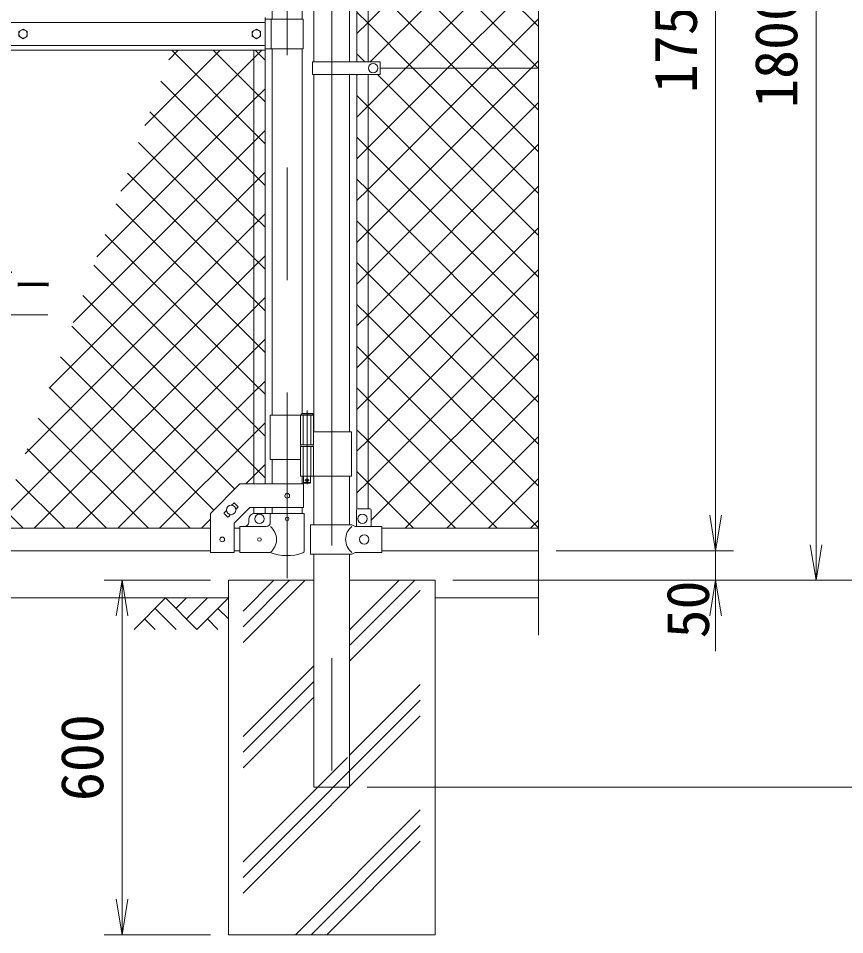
# Model space of a CAD drawing. Units: millimetres, scale not verified. Extents: x -6300 to 6300, y -4455 to 4455.
# Drawn here: x 2472 to 3871, y -1756 to -205 of the extents above; entities that cross this region are included whole.
import ezdxf
from ezdxf.enums import TextEntityAlignment as Align

# ---------------------------------------------------------------- set-up
doc = ezdxf.new("R2010")
doc.units = ezdxf.units.MM
doc.header["$LTSCALE"] = 30
doc.linetypes.add('DASHED', pattern=[7.5, 6, -1.5])
doc.linetypes.add('USER1', pattern=[50.8, 31.75, -6.35, 6.35, -6.35])
for name, color, linetype, lineweight in [('0-0_D-STR-TXT', 7, 'Continuous', 9), ('0-3_D-BMK', 2, 'USER1', 13), ('0-4_D-STR1', 1, 'Continuous', 18), ('0-5_D-STR3', 3, 'Continuous', 13), ('0-6_D-DCR-HCH', 7, 'Continuous', 9), ('0-7_D-BGD', 7, 'Continuous', 9), ('0-8_D-STR4', 7, 'Continuous', 9), ('0-9_D-STR-DIM', 7, 'Continuous', 9), ('0-A_0', 7, 'Continuous', 9), ('0-B_D-STR2', 7, 'Continuous', 9)]:
    doc.layers.add(name, color=color, linetype=linetype, lineweight=lineweight)
doc.styles.add('ＭＳ ゴシック', font='')
doc.styles.get('ＭＳ ゴシック').set_extended_font_data('MS Gothic')

# ---------------------------------------------------------------- blocks, each defined once
blk = doc.blocks.new('_Open')
at = {"layer": '0-A_0'}
blk.add_line((-30, 5), (0, 0), dxfattribs=at)
blk.add_lwpolyline([(-30, -5), (0, 0), (-30, 0)], dxfattribs=at)

msp = doc.modelspace()

# ---------------------------------------------------------------- linework, layer by layer
at = {"layer": '0-0_D-STR-TXT'}
msp.add_line((2522.2, -706.84), (2083.61, -706.84), dxfattribs=at)
at = {"layer": '0-3_D-BMK'}
for p, q in [((3002.7, 1379.08), (3002.7, -1516.74)), ((2927.3, 685.57), (2927.3, -1152.82)), ((2960.86, -868.74), (2960.86, -993.63)), ((2957.24, -986.66), (2964.49, -986.66))]:
    msp.add_line(p, q, dxfattribs=at)
at = {"layer": '0-4_D-STR1'}
for p, q in [((2901.9, 414.34), (2901.9, -206.16)), ((2952.7, 386.34), (2952.7, -206.16)), ((2972.45, 386.34), (2972.45, -278.66)), ((3032.95, 386.34), (3032.95, -278.66)), ((2901.9, -256.16), (2901.9, -876.66)), ((2952.7, -256.16), (2952.7, -873.66)), ((2972.45, -299.66), (2972.45, -904.66)), ((3032.95, -299.66), (3032.95, -904.66)), ((2901.9, -951.66), (2901.9, -993.11)), ((2952.7, -979.66), (2952.7, -993.11)), ((2972.45, -979.66), (2972.45, -1062.06)), ((3032.95, -979.66), (3032.95, -1062.06)), ((2901.9, -1033.11), (2901.9, -1043.16)), ((2952.7, -1033.11), (2952.7, -1043.16)), ((2797.3, -1068.16), (2163.1, -1068.16)), ((2847.3, -1068.16), (2837.3, -1068.16)), ((3087.7, -1068.16), (3352.7, -1068.16)), ((2797.3, -1106.16), (2163.1, -1106.16)), ((2847.3, -1106.16), (2837.3, -1106.16)), ((2972.45, -1112.06), (2972.45, -1506.16)), ((3032.95, -1112.06), (3032.95, -1506.16)), ((3087.7, -1106.16), (3352.7, -1106.16)), ((2972.45, -1506.16), (3032.95, -1506.16))]:
    msp.add_line(p, q, dxfattribs=at)
at = {"layer": '0-5_D-STR3'}
for p, q in [((3045.2, 516.34), (3045.2, -278.66)), ((3064.2, 516.34), (3064.2, -278.66)), ((2070.2, -211.66), (2890.2, -211.66)), ((2890.2, -258.66), (2890.2, -203.66)), ((2954.3, -206.16), (2890.2, -206.16)), ((2900.3, -206.16), (2900.3, -256.16)), ((2954.3, -206.16), (2954.3, -256.16)), ((2070.2, -250.66), (2890.2, -250.66)), ((2070.2, -258.66), (2890.2, -258.66)), ((2870.8, -258.66), (2870.8, -993.11)), ((2889.8, -258.66), (2889.8, -993.11)), ((2954.3, -256.16), (2890.2, -256.16)), ((2969.9, -278.66), (2969.9, -299.66)), ((2969.9, -278.66), (3084.7, -278.66)), ((3084.7, -278.66), (3084.7, -299.66)), ((3352.7, -289.16), (3084.7, -289.16)), ((2969.9, -299.66), (3084.7, -299.66)), ((3045.2, -1035.74), (3045.2, -299.66)), ((3064.2, -1035.06), (3064.2, -299.66)), ((2898.75, -876.66), (2898.75, -951.66)), ((2898.75, -876.66), (2971.66, -876.66)), ((2950.06, -876.66), (2950.06, -926.66)), ((2970.86, -874.66), (2950.86, -874.66)), ((2951.86, -873.66), (2969.86, -873.66)), ((2970.86, -874.66), (2969.86, -873.66)), ((2970.86, -874.66), (2970.86, -876.66)), ((2971.66, -876.66), (2971.66, -926.66)), ((2971.66, -904.66), (3036, -904.66)), ((3036, -904.66), (3036, -979.66)), ((2950.06, -926.66), (2971.66, -926.66)), ((2950.06, -929.66), (2971.66, -929.66)), ((2950.06, -929.66), (2950.06, -979.66)), ((2950.36, -926.66), (2950.36, -929.66)), ((2950.36, -929.66), (2971.36, -929.66)), ((2971.36, -926.66), (2971.36, -929.66)), ((2971.66, -929.66), (2971.66, -979.66)), ((2898.75, -951.66), (2949.95, -951.66)), ((2950.06, -979.66), (3036, -979.66)), ((2954.86, -979.66), (2954.86, -990.66)), ((2955.86, -991.66), (2954.86, -990.66)), ((2955.86, -991.66), (2965.86, -991.66)), ((2965.86, -991.66), (2966.86, -990.66)), ((2955, -1033.11), (2955, -993.11)), ((2824.35, -1037.99), (2820.64, -1041.71)), ((2836.9, -1025.44), (2833.18, -1029.16)), ((2863.87, -1033.11), (2837.3, -1059.68)), ((2843.97, -1031.1), (2838.32, -1025.44)), ((2843.97, -1032.52), (2840.26, -1036.23)), ((2955, -1033.11), (2863.87, -1033.11)), ((2870.8, -1033.11), (2870.8, -1043.16)), ((2889.8, -1033.11), (2889.8, -1043.16)), ((3044.7, -1037.06), (3044.7, -1065.06)), ((3046.7, -1035.06), (3067.7, -1035.06)), ((3069.7, -1037.06), (3069.7, -1065.06)), ((2797.3, -1109.36), (2797.3, -1043.11)), ((2826.29, -1048.78), (2820.64, -1043.12)), ((2831.42, -1045.06), (2827.71, -1048.78)), ((2862.3, -1058.16), (2862.3, -1053.16)), ((2898.75, -1043.16), (2872.3, -1043.16)), ((2955.85, -1043.16), (2898.75, -1043.16)), ((2898.75, -1043.16), (2898.75, -1058.16)), ((2955.85, -1043.16), (2955.85, -1106.85)), ((2837.3, -1109.36), (2837.3, -1059.68)), ((2847.3, -1065.16), (2891.75, -1065.16)), ((2847.3, -1109.16), (2847.3, -1065.16)), ((2966.6, -1062.06), (3036.5, -1062.06)), ((2966.6, -1062.06), (2966.6, -1112.06)), ((3042.5, -1065.06), (3036.5, -1062.06)), ((3042.5, -1065.06), (3087.7, -1065.06)), ((3087.7, -1109.06), (3087.7, -1065.06)), ((2837.3, -1109.36), (2797.3, -1109.36)), ((2847.3, -1109.16), (2898.75, -1109.16)), ((2966.6, -1112.06), (3036.5, -1112.06)), ((3042.5, -1109.06), (3036.5, -1112.06)), ((3042.5, -1109.06), (3087.7, -1109.06))]:
    msp.add_line(p, q, dxfattribs=at)
at = {"layer": '0-5_D-STR3', "linetype": 'DASHED'}
for p, q in [((2954.56, -876.66), (2954.56, -926.66)), ((2967.16, -876.66), (2967.16, -926.66)), ((2954.56, -929.66), (2954.56, -979.66)), ((2967.16, -929.66), (2967.16, -979.66))]:
    msp.add_line(p, q, dxfattribs=at)
at = {"layer": '0-5_D-STR3'}
for points in [[(2480.2, -223.06), (2473.19, -227.11), (2473.19, -235.21), (2480.2, -239.26), (2487.22, -235.21), (2487.22, -227.11)], [(2875.2, -223.06), (2868.19, -227.11), (2868.19, -235.21), (2875.2, -239.26), (2882.22, -235.21), (2882.22, -227.11)]]:
    msp.add_lwpolyline(points, close=True, dxfattribs=at)
for points in [[(2951.86, -873.66), (2950.86, -874.66), (2950.86, -876.66)], [(2966.86, -979.66), (2966.86, -990.66), (2954.86, -990.66)], [(2955, -993.11), (2847.3, -993.11), (2797.3, -1043.11)]]:
    msp.add_lwpolyline(points, dxfattribs=at)
for centre, radius in [((2480.2, -231.16), 7.03), ((2875.2, -231.16), 7.03), ((3072.7, -289.16), 8), ((2960.86, -986.66), 2.5), ((2927.3, -1013.11), 4), ((2832.3, -1037.11), 8), ((2880.3, -1052.16), 8), ((2927.3, -1052.16), 3), ((3054.7, -1052.06), 8), ((2817.3, -1087.11), 4), ((2880.3, -1087.16), 3), ((3057.7, -1087.06), 8)]:
    msp.add_circle(centre, radius, dxfattribs=at)
for centre, radius, start, end in [((2837.61, -1026.15), 1, 45, 135), ((2843.26, -1031.81), 1, 315, 45), ((3046.7, -1037.06), 2, 90, 180), ((3067.7, -1037.06), 2, 0, 90), ((2821.34, -1042.41), 1, 135, 225), ((2827, -1048.07), 1, 225, 315), ((2872.3, -1053.16), 10, 90, 180), ((2855.3, -1058.16), 7, 270, 0), ((2891.75, -1058.16), 7, 270, 0), ((2880.56, -1087.16), 28.55, 309.59418, 50.40582), ((3055.09, -1087.06), 28.8, 130.19176, 229.80824), ((2927.3, -1034.43), 80, 249.0916, 289.22051), ((2952.55, -1106.85), 3.3, 289.22051, 0)]:
    msp.add_arc(centre, radius, start, end, dxfattribs=at)
at = {"layer": '0-6_D-DCR-HCH'}
for p, q in [((2852.7, -1261.42), (2957.96, -1156.16)), ((2852.7, -1234.9), (2931.44, -1156.16)), ((2852.7, -1208.38), (2904.93, -1156.16)), ((3032.95, -1266.78), (3143.58, -1156.16)), ((3032.95, -1240.27), (3117.06, -1156.16)), ((3032.95, -1293.3), (3152.7, -1173.55)), ((2721.28, -1186.16), (2668.07, -1239.37)), ((2721.28, -1186.16), (2774.49, -1239.37)), ((2739.02, -1203.9), (2756.76, -1186.16)), ((2756.76, -1221.64), (2792.23, -1186.16)), ((2774.49, -1239.37), (2827.7, -1186.16)), ((2703.54, -1203.9), (2739.18, -1239.37)), ((2809.97, -1203.9), (2827.7, -1221.56)), ((2685.81, -1221.64), (2703.62, -1239.37)), ((2792.23, -1221.64), (2810.05, -1239.37)), ((2852.7, -1420.52), (2972.45, -1300.77)), ((2852.7, -1447.03), (2972.45, -1327.28)), ((3032.95, -1452.4), (3152.7, -1332.65)), ((2852.7, -1473.55), (2972.45, -1353.8)), ((2852.7, -1659.16), (3152.7, -1359.16)), ((2852.7, -1685.68), (3152.7, -1385.68)), ((2852.7, -1632.65), (3029.19, -1456.16)), ((2941.32, -1756.16), (3152.7, -1544.78)), ((2967.84, -1756.16), (3152.7, -1571.3)), ((2994.36, -1756.16), (3152.7, -1597.81))]:
    msp.add_line(p, q, dxfattribs=at)
at = {"layer": '0-7_D-BGD'}
for p, q in [((1177.7, -1186.16), (2827.7, -1186.16)), ((3177.7, -1186.16), (3352.7, -1186.16))]:
    msp.add_line(p, q, dxfattribs=at)
at = {"layer": '0-8_D-STR4'}
for p, q in [((2827.7, -1156.16), (2827.7, -1756.16)), ((2972.45, -1156.16), (2827.7, -1156.16)), ((3177.7, -1156.16), (3032.95, -1156.16)), ((3177.7, -1156.16), (3177.7, -1756.16)), ((2827.7, -1756.16), (3177.7, -1756.16))]:
    msp.add_line(p, q, dxfattribs=at)
at = {"layer": '0-9_D-STR-DIM'}
for p, q in [((3652.7, -1046.16), (3652.7, 583.84)), ((3822.7, 583.84), (3822.7, -1096.16)), ((3352.7, -1249.16), (3352.7, 93.19)), ((3652.7, -1046.16), (3652.7, -986.16)), ((3382.7, -1106.16), (3682.7, -1106.16)), ((3382.7, -1106.16), (3682.7, -1106.16)), ((3652.7, -1156.16), (3652.7, -1106.16)), ((2797.7, -1156.16), (2617.7, -1156.16)), ((3207.7, -1156.16), (3682.7, -1156.16)), ((3207.7, -1156.16), (4022.7, -1156.16)), ((3207.7, -1156.16), (4022.7, -1156.16)), ((3207.7, -1156.16), (3852.7, -1156.16)), ((2647.7, -1216.16), (2647.7, -1696.16)), ((3652.7, -1216.16), (3652.7, -1276.16)), ((3062.95, -1506.16), (4192.7, -1506.16)), ((3062.95, -1506.16), (4022.7, -1506.16)), ((2797.7, -1756.16), (2617.7, -1756.16))]:
    msp.add_line(p, q, dxfattribs=at)
at = {"layer": '0-B_D-STR2'}
for p, q in [((3352.7, -218.79), (3064.2, 69.71)), ((3067.84, -278.66), (3352.7, 6.21)), ((3352.36, -289.16), (3064.2, -1)), ((3281.65, -289.16), (3064.2, -71.71)), ((3128.05, -289.16), (3352.7, -64.5)), ((3198.76, -289.16), (3352.7, -135.21)), ((3210.94, -289.16), (3064.2, -142.43)), ((3064.2, -213.14), (3045.2, -194.14)), ((3140.23, -289.16), (3064.2, -213.14)), ((3269.47, -289.16), (3352.7, -205.93)), ((2686.2, -386.1), (2813.64, -258.66)), ((2726.67, -274.92), (2742.93, -258.66)), ((2870.8, -398.07), (2732.27, -259.54)), ((2889.8, -275.65), (2872.81, -258.66)), ((3059.02, -278.66), (3045.2, -264.85)), ((3340.18, -289.16), (3352.7, -276.64)), ((3064.2, -353), (3128.05, -289.16)), ((3064.2, -423.71), (3198.76, -289.16)), ((3064.2, -494.43), (3269.47, -289.16)), ((3064.2, -565.14), (3340.18, -289.16)), ((3352.7, -501.64), (3140.23, -289.16)), ((3352.7, -430.93), (3210.94, -289.16)), ((3352.7, -360.21), (3281.65, -289.16)), ((3352.7, -289.5), (3352.36, -289.16)), ((3045.2, -301.29), (3046.84, -299.66)), ((3352.7, -572.35), (3080.02, -299.66)), ((2870.8, -468.78), (2713.4, -311.38)), ((2870.8, -342.92), (2889.8, -323.92)), ((3064.2, -354.56), (3045.2, -335.56)), ((2605.27, -608.45), (2870.8, -342.92)), ((3045.2, -372), (3064.2, -353)), ((3064.2, -635.85), (3352.7, -347.35)), ((3352.7, -643.06), (3064.2, -354.56)), ((2870.8, -539.49), (2694.53, -363.22)), ((2870.8, -413.63), (2889.8, -394.63)), ((2889.8, -417.07), (2870.8, -398.07)), ((2564.81, -719.63), (2870.8, -413.63)), ((2870.8, -610.2), (2675.66, -415.06)), ((3064.2, -425.27), (3045.2, -406.27)), ((3064.2, -706.56), (3352.7, -418.06)), ((3045.2, -442.71), (3064.2, -423.71)), ((3352.7, -713.77), (3064.2, -425.27)), ((2870.8, -484.34), (2889.8, -465.34)), ((2870.8, -680.92), (2656.79, -466.9)), ((2889.8, -487.78), (2870.8, -468.78)), ((3064.2, -495.98), (3045.2, -476.98)), ((2524.35, -830.8), (2870.8, -484.34)), ((3045.2, -513.43), (3064.2, -494.43)), ((3064.2, -777.27), (3352.7, -488.77)), ((3352.7, -784.48), (3064.2, -495.98)), ((2870.8, -751.63), (2637.92, -518.75)), ((2870.8, -555.05), (2889.8, -536.05)), ((2889.8, -558.49), (2870.8, -539.49)), ((2483.88, -941.98), (2870.8, -555.05)), ((3064.2, -566.69), (3045.2, -547.69)), ((2870.8, -822.34), (2619.06, -570.59)), ((3045.2, -584.14), (3064.2, -565.14)), ((3064.2, -847.98), (3352.7, -559.48)), ((3352.7, -855.19), (3064.2, -566.69)), ((2870.8, -625.76), (2889.8, -606.76)), ((2889.8, -629.2), (2870.8, -610.2)), ((3064.2, -637.4), (3045.2, -618.4)), ((2443.42, -1053.15), (2870.8, -625.76)), ((2870.8, -893.05), (2600.19, -622.43)), ((3045.2, -654.85), (3064.2, -635.85)), ((3064.2, -918.69), (3352.7, -630.19)), ((3352.7, -925.9), (3064.2, -637.4)), ((2870.8, -963.76), (2581.32, -674.27)), ((2870.8, -696.47), (2889.8, -677.47)), ((2889.8, -699.92), (2870.8, -680.92)), ((2499.12, -1068.16), (2870.8, -696.47)), ((3064.2, -708.11), (3045.2, -689.11)), ((3045.2, -725.56), (3064.2, -706.56)), ((3064.2, -989.4), (3352.7, -700.9)), ((3352.7, -996.61), (3064.2, -708.11)), ((2838.38, -1002.04), (2562.45, -726.11)), ((2870.8, -767.18), (2889.8, -748.18)), ((2889.8, -770.63), (2870.8, -751.63)), ((3064.2, -778.82), (3045.2, -759.82)), ((2569.83, -1068.16), (2870.8, -767.18)), ((3069.7, -1054.61), (3352.7, -771.61)), ((2803.02, -1037.4), (2543.58, -777.95)), ((3045.2, -796.27), (3064.2, -777.27)), ((3352.7, -1067.32), (3064.2, -778.82)), ((2870.8, -837.89), (2889.8, -818.89)), ((2763.08, -1068.16), (2524.71, -829.8)), ((2889.8, -841.34), (2870.8, -822.34)), ((3064.2, -849.53), (3045.2, -830.53)), ((2640.54, -1068.16), (2870.8, -837.89)), ((3045.2, -866.98), (3064.2, -847.98)), ((3282.83, -1068.16), (3064.2, -849.53)), ((3126.86, -1068.16), (3352.7, -842.32)), ((2692.37, -1068.16), (2505.84, -881.64)), ((2870.8, -908.6), (2889.8, -889.6)), ((2889.8, -912.05), (2870.8, -893.05)), ((2711.25, -1068.16), (2870.8, -908.6)), ((3064.2, -920.24), (3045.2, -901.24)), ((3197.58, -1068.16), (3352.7, -913.03)), ((3045.2, -937.69), (3064.2, -918.69)), ((3212.12, -1068.16), (3064.2, -920.24)), ((2621.65, -1068.16), (2486.97, -933.48)), ((2889.8, -982.76), (2870.8, -963.76)), ((3064.2, -990.95), (3045.2, -971.95)), ((2550.94, -1068.16), (2468.1, -985.32)), ((3045.2, -1008.4), (3064.2, -989.4)), ((3141.41, -1068.16), (3064.2, -990.95)), ((3268.29, -1068.16), (3352.7, -983.74)), ((2480.23, -1068.16), (2449.24, -1037.16)), ((2781.96, -1068.16), (2797.3, -1052.82)), ((3339, -1068.16), (3352.7, -1054.45))]:
    msp.add_line(p, q, dxfattribs=at)
for points in [[(3045.2, -230.58), (3064.2, -211.58), (3352.7, 76.92)], [(2645.74, -497.27), (2870.8, -272.21), (2884.35, -258.66)], [(2889.8, -346.36), (2870.8, -327.36), (2802.1, -258.66)], [(2857.01, -993.11), (2870.8, -979.32), (2889.8, -960.32)]]:
    msp.add_lwpolyline(points, dxfattribs=at)

# ---------------------------------------------------------------- block references
at = {"layer": '0-9_D-STR-DIM', "xscale": 2, "yscale": 2}
for p, rotation in [((3652.7, -1106.16), 270), ((3652.7, -1106.16), 270), ((3822.7, -1156.16), 270), ((2647.7, -1156.16), 90), ((3652.7, -1156.16), 90), ((2647.7, -1756.16), 270)]:
    msp.add_blockref('_Open', p, dxfattribs=dict(at, rotation=rotation))

# ---------------------------------------------------------------- texts
at = {"layer": '0-0_D-STR-TXT', "style": 'ＭＳ ゴシック'}
msp.add_text('ネットバー', height=48.17, dxfattribs=at).set_placement((2201.64, -694.89), align=Align.BOTTOM_LEFT)
at = {"layer": '0-9_D-STR-DIM', "style": 'ＭＳ ゴシック'}
for s, p in [('1750', (3642.58, -331.51)), ('1800', (3812.58, -356.51)), ('50', (3663.08, -1254.67)), ('600', (2637.58, -1530.04))]:
    msp.add_text(s, height=72.14, rotation=90, dxfattribs=at).set_placement(p, align=Align.BOTTOM_LEFT)

doc.saveas('drawing.dxf')
